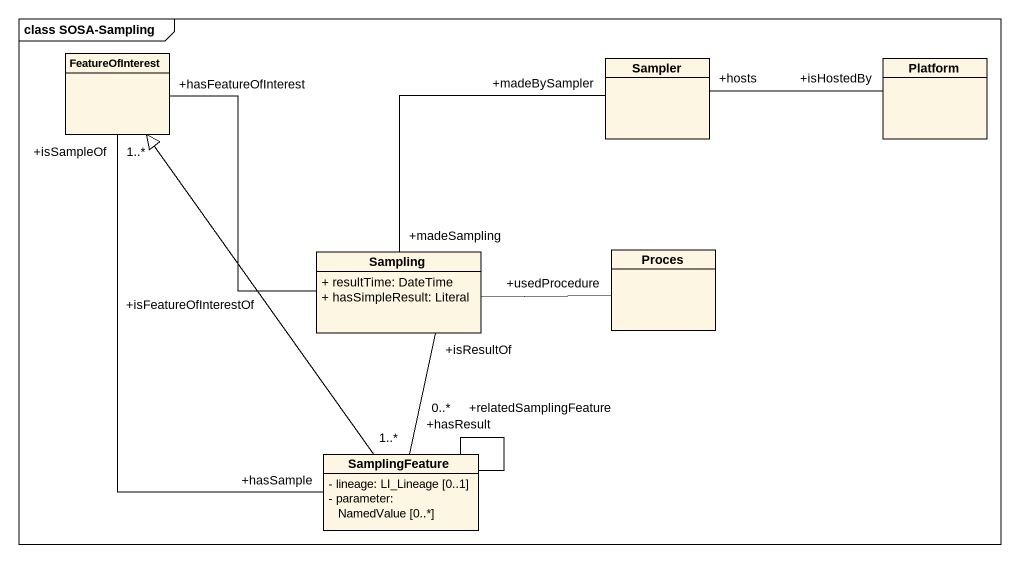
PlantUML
@startuml
mainframe class SOSA-Sampling
hide circle
hide empty members
skinparam classAttributeIconSize 0
class FeatureOfInterest
class Sampler
class Platform
class Sampling {
  + resultTime: DateTime
  + hasSimpleResult: Literal
}
class Proces
class SamplingFeature {
  - lineage: LI_Lineage [0..1]
  - parameter: NamedValue [0..*]
}
Sampler "+hosts" -right- "+isHostedBy" Platform
Sampling "+isFeatureOfInterestOf" -up- "+hasFeatureOfInterest" FeatureOfInterest
Sampling "+madeSampling" -up- "+madeBySampler" Sampler
Sampling -right- "+usedProcedure" Proces
Sampling "+isResultOf" -- "+hasResult\n1..*" SamplingFeature
SamplingFeature "+hasSample" -up- "+isSampleOf\n1..*" FeatureOfInterest
SamplingFeature -up-|> FeatureOfInterest
SamplingFeature -- "+relatedSamplingFeature\n0..*" SamplingFeature
@enduml
